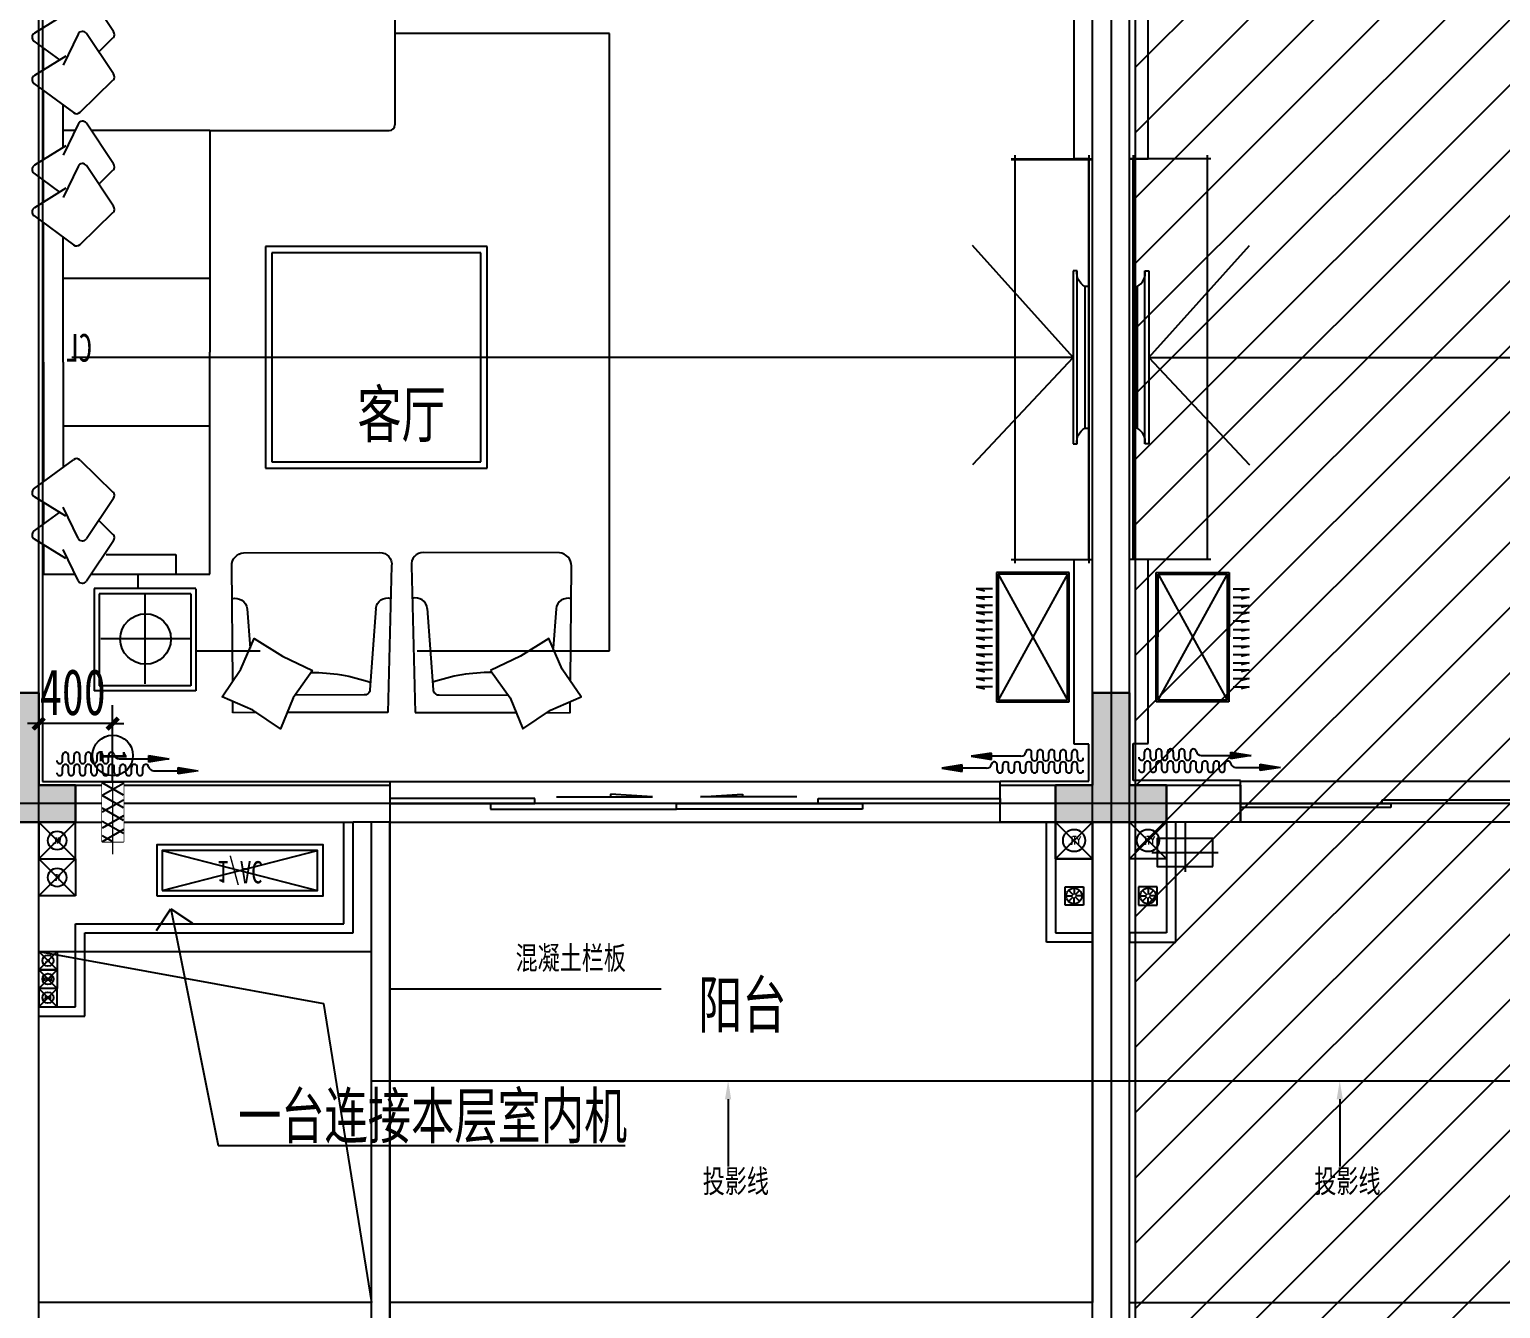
# Model space of a CAD drawing. Extents: x -255202 to 66368, y -6372500 to 603.
# Drawn here: x 28907 to 36863, y -3235686 to -3228764 of the extents above; entities that cross this region are included whole.
import ezdxf
from ezdxf.enums import TextEntityAlignment as Align

# ---------------------------------------------------------------- set-up
doc = ezdxf.new("R2010")
doc.units = 0
doc.header["$LTSCALE"] = 10
doc.header["$MEASUREMENT"] = 0
doc.layers.add('A-门', color=251, linetype='Continuous')
doc.layers.add('L-立面填充1', color=253, linetype='Continuous')
doc.styles.add('L~1D$0$_TCH_DIM', font='SIMPLEX', dxfattribs={"bigfont": 'GBCBIG'})
doc.styles.add('L~1D$0$黑体', font='simhei.ttf')
doc.styles.add('L~1Z$0$_TCH_DIM', font='SIMPLEX', dxfattribs={"bigfont": 'GBCBIG'})
doc.styles.add('L~1Z$0$样式222', font='', dxfattribs={"width": 0.7})
doc.styles.add('L~1Z$0$黑体', font='simhei.ttf')
doc.styles.add('宋体', font='', dxfattribs={"width": 0.8})
doc.styles.add('样式222', font='', dxfattribs={"width": 0.7})
doc.styles.add('细黑体', font='', dxfattribs={"width": 0.7})
doc.styles.get('L~1Z$0$样式222').set_extended_font_data('STXihei')
doc.styles.get('宋体').set_extended_font_data('STXihei')
doc.styles.get('样式222').set_extended_font_data('STXihei')
doc.styles.get('细黑体').set_extended_font_data('STXihei')

# ---------------------------------------------------------------- blocks, each defined once
blk = doc.blocks.new('*U622')
at = {"color": 48}
blk.add_lwpolyline([(22.3, -11.7), (22.3, 68.3), (242.3, 68.3), (242.3, -11.7)], close=True, dxfattribs=at)
blk.add_wipeout([(22.3, -11.7), (22.3, 68.3), (242.3, 68.3), (242.3, -11.7)])
at = {"color": 48, "const_width": 5}
blk.add_lwpolyline([(-4.9, 28.8), (289.2, 28.8)], dxfattribs=at)
blk = doc.blocks.new('ty')
at = {"layer": 'A-门'}
for points in [[(42779.7, -9593.9), (42979.7, -9593.9), (42979.7, -9793.9), (42379.7, -9793.9), (42379.7, -9593.9), (42579.7, -9593.9), (42579.7, -9093.9), (42779.7, -9093.9)], [(48679.7, -9593.9), (48879.7, -9593.9), (48879.7, -9793.9), (48279.7, -9793.9), (48279.7, -9593.9), (48479.7, -9593.9), (48479.7, -9093.9), (48679.7, -9093.9)], [(48679.7, -9593.9), (48879.7, -9593.9), (48879.7, -9793.9), (48279.7, -9793.9), (48279.7, -9593.9), (48479.7, -9593.9), (48479.7, -9093.9), (48679.7, -9093.9)]]:
    blk.add_hatch(color=8, dxfattribs=at).paths.add_polyline_path(points)
at = {"layer": 'A-门', "color": 8}
for p, q in [((48579.7, 4262.6), (48579.7, -13753.8)), ((42779.7, -9693.9), (42779.7, -1693.9)), ((48479.7, -9693.9), (48479.7, -1693.9)), ((48679.7, -9693.9), (48679.7, -1693.9)), ((42779.7, -9593.9), (42779.7, -1793.9)), ((42799.7, -1813.9), (42799.7, -9573.9)), ((48479.7, -9593.9), (48479.7, -1793.9)), ((48679.7, -9593.9), (48679.7, -1793.9)), ((43184.5, -5516.3), (43037.8, -5297.1)), ((44706.1, -5302), (44706.1, -6022)), ((48379.7, -6205.4), (48379.7, -5303.9)), ((48779.7, -6205.4), (48779.7, -5303.9)), ((42926.6, -5419.8), (42756.6, -5524.8)), ((42754, -5568.1), (42892.4, -5670.1)), ((42992.6, -5530.6), (42911.9, -5698.7)), ((43184.5, -5745.5), (43037.8, -5526.3)), ((43104.5, -5626), (43181.6, -5551)), ((45867, -5526.6), (44706.1, -5526.6)), ((45867, -8867.8), (45867, -5526.6)), ((42926.6, -5649), (42756.6, -5754)), ((42806, -5723.4), (42806, -5606.4)), ((42806, -5723.4), (42806, -5609.3)), ((42754, -5797.2), (42968.4, -5955.3)), ((43003.3, -5953.5), (43181.6, -5780.2)), ((42806, -6209.8), (42806, -5835.6)), ((42911.9, -6144.4), (42911.9, -5913.6)), ((42992.6, -6016.9), (42911.9, -6185.1)), ((43184.5, -6231.8), (43037.8, -6012.6)), ((42975.8, -6052), (42911.9, -6052)), ((43706, -6052), (43064.1, -6052)), ((43706, -6052), (43706, -6052)), ((43706, -6052), (43706, -7252)), ((43706, -6052), (44676.1, -6052)), ((42926.6, -6135.3), (42756.6, -6240.3)), ((48039.7, -6205.4), (48479.7, -6205.4)), ((48059.7, -6185.4), (48059.7, -8393.9)), ((48459.7, -6205.4), (48379.7, -6205.4)), ((48459.7, -6185.4), (48459.7, -8393.9)), ((48459.7, -8373.9), (48459.7, -6205.4)), ((48459.7, -8373.9), (48459.7, -6205.4)), ((49119.7, -6205.4), (48679.7, -6205.4)), ((49119.7, -6205.4), (48679.7, -6205.4)), ((48679.7, -6205.4), (48679.7, -6205.4)), ((48679.7, -6205.4), (48779.7, -6205.4)), ((48699.7, -6185.4), (48699.7, -8373.9)), ((48699.7, -8373.9), (48699.7, -6205.4)), ((49099.7, -6185.4), (49099.7, -8373.9)), ((42754, -6283.6), (42892.4, -6385.6)), ((42992.6, -6246.1), (42911.9, -6414.2)), ((43184.5, -6461), (43037.8, -6241.8)), ((43104.5, -6341.5), (43181.6, -6266.5)), ((48039.7, -6209.5), (48479.7, -6209.5)), ((42926.6, -6364.5), (42756.6, -6469.5)), ((42806, -6438.9), (42806, -6324.8)), ((42754, -6512.7), (42968.4, -6670.8)), ((43003.3, -6669), (43181.6, -6495.7)), ((42806, -7304.9), (42806, -6551)), ((42911.9, -7304.9), (42911.9, -6629.1)), ((45206, -6679.7), (44006, -6679.7)), ((44006, -6679.7), (44006, -7879.7)), ((45206, -7879.7), (45206, -6679.7)), ((48375.2, -7279.7), (47830.1, -6673.7)), ((48784.1, -7279.7), (49329.2, -6673.7)), ((45171.7, -6713.9), (44040.3, -6713.9)), ((44040.3, -6713.9), (44040.3, -7845.4)), ((45171.7, -7845.4), (45171.7, -6713.9)), ((48375.2, -6811.3), (48375.2, -7748)), ((48396.3, -6811.3), (48375.2, -6811.3)), ((48396.3, -7748), (48396.3, -6811.3)), ((48459.7, -6772), (48459.7, -8212)), ((48459.7, -6776.1), (48459.7, -8216.1)), ((48699.7, -6772), (48699.7, -8212)), ((48699.7, -6772), (48699.7, -8212)), ((48763, -6811.3), (48784.1, -6811.3)), ((48763, -7748), (48763, -6811.3)), ((48784.1, -6811.3), (48784.1, -7748)), ((43706, -6852), (42911.9, -6852)), ((48438.5, -6895.8), (48438.5, -7663.5)), ((48459.7, -6895.8), (48438.5, -6895.8)), ((48459.7, -7663.5), (48459.7, -6895.8)), ((48699.7, -6895.8), (48720.8, -6895.8)), ((48699.7, -7663.5), (48699.7, -6895.8)), ((48720.8, -6895.8), (48720.8, -7663.5)), ((42806, -7304.9), (42806, -7952.9)), ((42911.9, -7304.9), (42911.9, -7874.9)), ((48376, -7279.7), (42958.8, -7279.7)), ((43706, -8452), (43706, -7252)), ((48375.2, -7279.7), (47165.4, -7279.7)), ((48375.2, -7279.7), (47830.1, -7861.6)), ((48783.4, -7279.7), (54500.5, -7279.7)), ((48784.1, -7279.7), (49993.9, -7279.7)), ((48784.1, -7279.7), (49329.2, -7861.6)), ((43706, -7652), (42911.9, -7652)), ((48438.5, -7663.5), (48459.7, -7663.5)), ((48720.8, -7663.5), (48699.7, -7663.5)), ((48375.2, -7748), (48396.3, -7748)), ((48784.1, -7748), (48763, -7748)), ((42754, -7991.2), (42968.4, -7833.2)), ((43003.3, -7835), (43181.6, -8008.3)), ((44040.3, -7845.4), (45171.7, -7845.4)), ((44006, -7879.7), (45206, -7879.7)), ((42926.6, -8139.5), (42756.6, -8034.5)), ((42806, -8065), (42806, -8179.2)), ((42992.6, -8257.9), (42911.9, -8089.8)), ((43184.5, -8043), (43037.8, -8262.2)), ((42754, -8220.4), (42892.4, -8118.4)), ((43104.5, -8162.5), (43181.6, -8237.5)), ((42926.6, -8368.7), (42756.6, -8263.7)), ((43184.5, -8272.2), (43037.8, -8491.3)), ((42806, -8294.2), (42806, -8452)), ((42992.6, -8487.1), (42911.9, -8318.9)), ((43145, -8346.1), (43520.7, -8346.1)), ((43520.7, -8346.1), (43520.7, -8452)), ((43887.8, -8336.5), (44624.2, -8335.3)), ((45596.6, -8336.5), (44860.2, -8335.3)), ((43829, -9031.2), (43823.6, -8408.3)), ((44688.7, -8408.4), (44668.7, -9201.3)), ((44795.8, -8408.4), (44815.7, -9201.3)), ((45655.5, -9031.2), (45660.8, -8408.3)), ((48039.7, -8373.9), (48479.7, -8373.9)), ((48379.7, -9373), (48379.7, -8373.9)), ((48379.7, -8373.9), (48459.7, -8373.9)), ((49119.7, -8373.9), (48679.7, -8373.9)), ((48779.7, -8373.9), (48699.7, -8373.9)), ((48779.7, -9368.9), (48779.7, -8373.9)), ((42806, -8452), (42975.8, -8452)), ((43061.6, -8452), (43706, -8452)), ((43316, -8452), (43316, -8530.3)), ((47959.7, -8444.2, -6.9), (47960.2, -9144.2, -6.9)), ((48353.1, -8444.2, -6.9), (47959.7, -8444.2, -6.9)), ((47969, -8453.4, -6.9), (47969.5, -9134.9, -6.9)), ((48343.9, -8453.4, -6.9), (47969, -8453.4, -6.9)), ((47969, -8453.4, -6.9), (48344.4, -9134.9, -6.9)), ((48343.9, -8453.4, -6.9), (47969.5, -9134.9, -6.9)), ((48344.4, -9134.9, -6.9), (48343.9, -8453.4, -6.9)), ((48353.6, -9144.2, -6.9), (48353.1, -8444.2, -6.9)), ((48823.8, -9144.2, -6.9), (48824.3, -8444.2, -6.9)), ((48824.3, -8444.2, -6.9), (49217.7, -8444.2, -6.9)), ((48833.1, -9134.9, -6.9), (48833.6, -8453.4, -6.9)), ((49208.4, -8453.4, -6.9), (48833.1, -9134.9, -6.9)), ((48833.6, -8453.4, -6.9), (49208.4, -8453.4, -6.9)), ((48833.6, -8453.4, -6.9), (49208, -9134.9, -6.9)), ((49208.4, -8453.4, -6.9), (49208, -9134.9, -6.9)), ((49217.7, -8444.2, -6.9), (49217.2, -9144.2, -6.9)), ((43630.2, -8530.3), (43079.7, -8530.3)), ((43079.7, -8530.3), (43079.7, -9083.7)), ((43602.7, -8559.2), (43107.2, -8559.2)), ((43107.2, -8559.2), (43107.2, -9056.1)), ((43354.9, -9045.9), (43354.9, -8561.1)), ((43602.7, -8559.2), (43602.7, -9056.1)), ((43630.2, -8531.7), (43630.2, -9083.7)), ((47937.8, -8531.3, -6.9), (47850.5, -8531.3, -6.9)), ((47850.5, -8531.3, -6.9), (47895.1, -8542.1, -6.9)), ((47937.8, -8576.7, -6.9), (47850.5, -8576.7, -6.9)), ((47850.5, -8576.7, -6.9), (47895.1, -8587.5, -6.9)), ((49239.6, -8531.3, -6.9), (49326.9, -8531.3, -6.9)), ((49239.6, -8576.7, -6.9), (49326.9, -8576.7, -6.9)), ((49326.9, -8531.3, -6.9), (49282.4, -8542.1, -6.9)), ((49326.9, -8576.7, -6.9), (49282.4, -8587.5, -6.9)), ((43906.8, -8639.4), (43922.7, -8852.7)), ((44602.9, -8637.9), (44571.4, -9078.5)), ((44881.6, -8637.9), (44913, -9078.5)), ((45577.7, -8639.4), (45561.7, -8852.7)), ((47937.8, -8622.1, -6.9), (47850.5, -8622.1, -6.9)), ((47850.5, -8622.1, -6.9), (47895.1, -8632.8, -6.9)), ((47937.8, -8660.5, -6.9), (47850.5, -8660.5, -6.9)), ((47850.5, -8660.5, -6.9), (47895.1, -8671.2, -6.9)), ((49239.6, -8622.1, -6.9), (49326.9, -8622.1, -6.9)), ((49239.6, -8660.5, -6.9), (49326.9, -8660.5, -6.9)), ((49326.9, -8622.1, -6.9), (49282.4, -8632.8, -6.9)), ((49326.9, -8660.5, -6.9), (49282.4, -8671.2, -6.9)), ((47937.8, -8705.8, -6.9), (47850.5, -8705.8, -6.9)), ((47850.5, -8705.8, -6.9), (47895.1, -8716.6, -6.9)), ((47937.8, -8751.2, -6.9), (47850.5, -8751.2, -6.9)), ((47850.5, -8751.2, -6.9), (47895.1, -8762, -6.9)), ((49239.6, -8705.8, -6.9), (49326.9, -8705.8, -6.9)), ((49239.6, -8751.2, -6.9), (49326.9, -8751.2, -6.9)), ((49326.9, -8705.8, -6.9), (49282.4, -8716.6, -6.9)), ((49326.9, -8751.2, -6.9), (49282.4, -8762, -6.9)), ((43600.2, -8803.4), (43115.4, -8803.4)), ((47937.8, -8796.6, -6.9), (47850.5, -8796.6, -6.9)), ((47850.5, -8796.6, -6.9), (47895.1, -8807.4, -6.9)), ((49239.6, -8796.6, -6.9), (49326.9, -8796.6, -6.9)), ((49326.9, -8796.6, -6.9), (49282.4, -8807.4, -6.9)), ((43630.2, -8867.8), (43977.6, -8867.8)), ((44827.1, -8867.8), (45867, -8867.8)), ((47937.8, -8842, -6.9), (47850.5, -8842, -6.9)), ((47850.5, -8842, -6.9), (47895.1, -8852.8, -6.9)), ((47937.8, -8887.4, -6.9), (47850.5, -8887.4, -6.9)), ((47850.5, -8887.4, -6.9), (47895.1, -8898.2, -6.9)), ((49239.6, -8842, -6.9), (49326.9, -8842, -6.9)), ((49239.6, -8887.4, -6.9), (49326.9, -8887.4, -6.9)), ((49326.9, -8842, -6.9), (49282.4, -8852.8, -6.9)), ((49326.9, -8887.4, -6.9), (49282.4, -8898.2, -6.9)), ((47937.8, -8932.8, -6.9), (47850.5, -8932.8, -6.9)), ((47850.5, -8932.8, -6.9), (47895.1, -8943.6, -6.9)), ((47937.8, -8971.1, -6.9), (47850.5, -8971.1, -6.9)), ((47850.5, -8971.1, -6.9), (47895.1, -8981.8, -6.9)), ((49239.6, -8932.8, -6.9), (49326.9, -8932.8, -6.9)), ((49239.6, -8971.1, -6.9), (49326.9, -8971.1, -6.9)), ((49326.9, -8932.8, -6.9), (49282.4, -8943.6, -6.9)), ((49326.9, -8971.1, -6.9), (49282.4, -8981.8, -6.9)), ((43602.7, -9056.1), (43107.2, -9056.1)), ((47937.8, -9016.4, -6.9), (47850.5, -9016.4, -6.9)), ((47850.5, -9016.4, -6.9), (47895.1, -9027.2, -6.9)), ((47937.8, -9061.8, -6.9), (47850.5, -9061.8, -6.9)), ((47850.5, -9061.8, -6.9), (47895.1, -9072.6, -6.9)), ((49239.6, -9016.4, -6.9), (49326.9, -9016.4, -6.9)), ((49239.6, -9061.8, -6.9), (49326.9, -9061.8, -6.9)), ((49326.9, -9016.4, -6.9), (49282.4, -9027.2, -6.9)), ((49326.9, -9061.8, -6.9), (49282.4, -9072.6, -6.9)), ((42779.7, -9093.9), (42579.7, -9093.9)), ((42579.7, -9093.9), (42779.7, -9093.9)), ((42779.7, -9593.9), (42779.7, -9093.9)), ((42779.7, -9093.9), (42779.7, -9593.9)), ((43630.2, -9083.7), (43079.7, -9083.7)), ((43830.4, -9202.2), (43829.9, -9141.4)), ((44539.2, -9106.1), (44166.5, -9106.6)), ((44945.2, -9106.1), (45317.9, -9106.6)), ((45654, -9202.2), (45654.5, -9141.4)), ((47960.2, -9144.2, -6.9), (48353.6, -9144.2, -6.9)), ((47969.5, -9134.9, -6.9), (48344.4, -9134.9, -6.9)), ((48679.7, -9093.9), (48479.7, -9093.9)), ((48479.7, -9093.9), (48479.7, -9593.9)), ((48479.7, -9593.9), (48479.7, -9093.9)), ((48479.7, -9093.9), (48679.7, -9093.9)), ((48679.7, -9093.9), (48479.7, -9093.9)), ((48479.7, -9093.9), (48479.7, -9593.9)), ((48479.7, -9593.9), (48479.7, -9093.9)), ((48479.7, -9093.9), (48679.7, -9093.9)), ((48679.7, -9593.9), (48679.7, -9093.9)), ((48679.7, -9093.9), (48679.7, -9593.9)), ((48679.7, -9593.9), (48679.7, -9093.9)), ((48679.7, -9093.9), (48679.7, -9593.9)), ((49217.2, -9144.2, -6.9), (48823.8, -9144.2, -6.9)), ((49208, -9134.9, -6.9), (48833.1, -9134.9, -6.9)), ((42779.7, -9593.9), (42779.7, -9161.2)), ((43179.6, -9593.9), (43179.6, -9161.2)), ((43957.9, -9202.1), (43830.4, -9202.2)), ((44668.7, -9201.3), (44122.8, -9201.9)), ((44668.7, -9201.3), (44668.7, -9201.3)), ((44815.7, -9201.3), (44815.7, -9201.3)), ((44815.7, -9201.3), (45361.7, -9201.9)), ((45526.5, -9202.1), (45654, -9202.2)), ((42779.7, -9261.2), (42719.7, -9261.2)), ((43179.6, -9261.2), (42779.7, -9261.2)), ((43179.6, -9261.2), (43239.6, -9261.2)), ((48459.7, -9373), (48379.7, -9373)), ((48459.7, -9573), (48459.7, -9373)), ((48699.7, -9368.9), (48699.7, -9368.9)), ((48699.7, -9368.9), (48779.7, -9368.9)), ((48699.7, -9568.9), (48699.7, -9368.9)), ((42909, -9461.5), (42909, -9432)), ((42940.1, -9461.5), (42940.1, -9432)), ((42971.1, -9461.5), (42971.1, -9432)), ((43002.2, -9461.5), (43002.2, -9432)), ((43033.2, -9461.5), (43033.2, -9432)), ((43064.3, -9461.5), (43064.3, -9432)), ((43095.3, -9461.5), (43095.3, -9432)), ((43126.4, -9461.5), (43126.4, -9432)), ((43157.4, -9461.5), (43157.4, -9432)), ((43214.9, -9451.9), (43484.7, -9451.9)), ((43375.1, -9434.4), (43484.7, -9451.9)), ((43375.1, -9469.3), (43375.1, -9434.4)), ((43484.7, -9451.9), (43375.1, -9469.3)), ((43377.1, -9436.8), (43472, -9451.9)), ((43377.1, -9467), (43377.1, -9436.8)), ((43472, -9451.9), (43377.1, -9467)), ((43379.1, -9439.1), (43459.3, -9451.9)), ((43379.1, -9464.6), (43379.1, -9439.1)), ((43459.3, -9451.9), (43379.1, -9464.6)), ((43381.1, -9441.5), (43446.5, -9451.9)), ((43381.1, -9462.3), (43381.1, -9441.5)), ((43446.5, -9451.9), (43381.1, -9462.3)), ((43383.1, -9443.8), (43433.8, -9451.9)), ((43383.1, -9459.9), (43383.1, -9443.8)), ((43433.8, -9451.9), (43383.1, -9459.9)), ((43385.1, -9446.2), (43421.1, -9451.9)), ((43385.1, -9457.6), (43385.1, -9446.2)), ((43421.1, -9451.9), (43385.1, -9457.6)), ((43387.1, -9448.5), (43408.3, -9451.9)), ((43387.1, -9455.3), (43387.1, -9448.5)), ((43408.3, -9451.9), (43387.1, -9455.3)), ((43389.1, -9450.9), (43395.6, -9451.9)), ((43389.1, -9452.9), (43389.1, -9450.9)), ((43395.6, -9451.9), (43389.1, -9452.9)), ((47932.1, -9420.4), (47822.5, -9437.8)), ((48092.3, -9437.8), (47822.5, -9437.8)), ((47822.5, -9437.8), (47932.1, -9455.2)), ((47930.1, -9422.7), (47835.2, -9437.8)), ((47835.2, -9437.8), (47930.1, -9452.9)), ((47928.1, -9425), (47848, -9437.8)), ((47848, -9437.8), (47928.1, -9450.5)), ((47926.1, -9427.4), (47860.7, -9437.8)), ((47860.7, -9437.8), (47926.1, -9448.2)), ((47924.1, -9429.7), (47873.4, -9437.8)), ((47873.4, -9437.8), (47924.1, -9445.8)), ((47922.1, -9432.1), (47886.2, -9437.8)), ((47886.2, -9437.8), (47922.1, -9443.5)), ((47920.1, -9434.4), (47898.9, -9437.8)), ((47898.9, -9437.8), (47920.1, -9441.2)), ((47918.1, -9436.8), (47911.7, -9437.8)), ((47911.7, -9437.8), (47918.1, -9438.8)), ((47918.1, -9438.8), (47918.1, -9436.8)), ((47920.1, -9441.2), (47920.1, -9434.4)), ((47922.1, -9443.5), (47922.1, -9432.1)), ((47924.1, -9445.8), (47924.1, -9429.7)), ((47926.1, -9448.2), (47926.1, -9427.4)), ((47928.1, -9450.5), (47928.1, -9425)), ((47930.1, -9452.9), (47930.1, -9422.7)), ((47932.1, -9455.2), (47932.1, -9420.4)), ((48149.8, -9447.4), (48149.8, -9417.9)), ((48180.9, -9447.4), (48180.9, -9417.9)), ((48211.9, -9447.4), (48211.9, -9417.9)), ((48242.9, -9447.4), (48242.9, -9417.9)), ((48274, -9447.4), (48274, -9417.9)), ((48305, -9447.4), (48305, -9417.9)), ((48336.1, -9447.4), (48336.1, -9417.9)), ((48367.1, -9447.4), (48367.1, -9417.9)), ((48398.2, -9447.4), (48398.2, -9417.9)), ((48761.1, -9443.3), (48761.1, -9413.8)), ((48792.2, -9443.3), (48792.2, -9413.8)), ((48823.2, -9443.3), (48823.2, -9413.8)), ((48854.3, -9443.3), (48854.3, -9413.8)), ((48885.3, -9443.3), (48885.3, -9413.8)), ((48916.4, -9443.3), (48916.4, -9413.8)), ((48947.4, -9443.3), (48947.4, -9413.8)), ((48978.5, -9443.3), (48978.5, -9413.8)), ((49009.5, -9443.3), (49009.5, -9413.8)), ((49067, -9433.7), (49336.8, -9433.7)), ((49227.2, -9416.2), (49336.8, -9433.7)), ((49227.2, -9451.1), (49227.2, -9416.2)), ((49336.8, -9433.7), (49227.2, -9451.1)), ((49229.2, -9418.6), (49324.1, -9433.7)), ((49229.2, -9448.8), (49229.2, -9418.6)), ((49324.1, -9433.7), (49229.2, -9448.8)), ((49231.2, -9420.9), (49311.3, -9433.7)), ((49231.2, -9446.4), (49231.2, -9420.9)), ((49311.3, -9433.7), (49231.2, -9446.4)), ((49233.2, -9423.3), (49298.6, -9433.7)), ((49233.2, -9444.1), (49233.2, -9423.3)), ((49298.6, -9433.7), (49233.2, -9444.1)), ((49235.2, -9425.6), (49285.9, -9433.7)), ((49235.2, -9441.7), (49235.2, -9425.6)), ((49285.9, -9433.7), (49235.2, -9441.7)), ((49237.2, -9428), (49273.1, -9433.7)), ((49237.2, -9439.4), (49237.2, -9428)), ((49273.1, -9433.7), (49237.2, -9439.4)), ((49239.2, -9430.3), (49260.4, -9433.7)), ((49239.2, -9437), (49239.2, -9430.3)), ((49260.4, -9433.7), (49239.2, -9437)), ((49241.2, -9432.6), (49247.7, -9433.7)), ((49241.2, -9434.7), (49241.2, -9432.6)), ((49247.7, -9433.7), (49241.2, -9434.7)), ((42909, -9527), (42909, -9497.5)), ((42940.1, -9527), (42940.1, -9497.5)), ((42971.1, -9527), (42971.1, -9497.5)), ((43002.2, -9527), (43002.2, -9497.5)), ((43033.2, -9527), (43033.2, -9497.5)), ((43064.3, -9527), (43064.3, -9497.5)), ((43095.3, -9527), (43095.3, -9497.5)), ((43126.4, -9527), (43126.4, -9497.5)), ((43157.4, -9527), (43157.4, -9497.5)), ((43188.5, -9527), (43188.5, -9497.5)), ((43219.5, -9527), (43219.5, -9497.5)), ((43250.6, -9527), (43250.6, -9497.5)), ((43281.6, -9527), (43281.6, -9497.5)), ((43312.7, -9527), (43312.7, -9497.5)), ((43343.7, -9527), (43343.7, -9497.5)), ((43401, -9516.4), (43549.8, -9516.4)), ((43533.4, -9498.9), (43643, -9516.4)), ((43533.4, -9533.8), (43533.4, -9498.9)), ((43643, -9516.4), (43533.4, -9533.8)), ((43535.4, -9501.3), (43630.3, -9516.4)), ((43535.4, -9531.4), (43535.4, -9501.3)), ((43630.3, -9516.4), (43535.4, -9531.4)), ((43537.4, -9503.6), (43617.6, -9516.4)), ((43537.4, -9529.1), (43537.4, -9503.6)), ((43617.6, -9516.4), (43537.4, -9529.1)), ((43539.4, -9505.9), (43604.8, -9516.4)), ((43539.4, -9526.8), (43539.4, -9505.9)), ((43604.8, -9516.4), (43539.4, -9526.8)), ((43541.4, -9508.3), (43592.1, -9516.4)), ((43541.4, -9524.4), (43541.4, -9508.3)), ((43592.1, -9516.4), (43541.4, -9524.4)), ((43543.4, -9510.6), (43579.4, -9516.4)), ((43543.4, -9522.1), (43543.4, -9510.6)), ((43579.4, -9516.4), (43543.4, -9522.1)), ((43545.4, -9513), (43566.6, -9516.4)), ((43545.4, -9519.7), (43545.4, -9513)), ((43566.6, -9516.4), (43545.4, -9519.7)), ((43547.4, -9515.3), (43553.9, -9516.4)), ((43547.4, -9517.4), (43547.4, -9515.3)), ((43553.9, -9516.4), (43547.4, -9517.4)), ((47773.8, -9484.8), (47664.2, -9502.3)), ((47664.2, -9502.3), (47773.8, -9519.7)), ((47771.8, -9487.2), (47676.9, -9502.3)), ((47676.9, -9502.3), (47771.8, -9517.3)), ((47769.8, -9489.5), (47689.7, -9502.3)), ((47689.7, -9502.3), (47769.8, -9515)), ((47767.8, -9491.9), (47702.4, -9502.3)), ((47702.4, -9502.3), (47767.8, -9512.7)), ((47765.8, -9494.2), (47715.1, -9502.3)), ((47715.1, -9502.3), (47765.8, -9510.3)), ((47763.8, -9496.5), (47727.9, -9502.3)), ((47727.9, -9502.3), (47763.8, -9508)), ((47761.8, -9498.9), (47740.6, -9502.3)), ((47740.6, -9502.3), (47761.8, -9505.6)), ((47759.8, -9501.2), (47753.4, -9502.3)), ((47753.4, -9502.3), (47759.8, -9503.3)), ((47906.2, -9502.3), (47757.4, -9502.3)), ((47759.8, -9503.3), (47759.8, -9501.2)), ((47761.8, -9505.6), (47761.8, -9498.9)), ((47763.8, -9508), (47763.8, -9496.5)), ((47765.8, -9510.3), (47765.8, -9494.2)), ((47767.8, -9512.7), (47767.8, -9491.9)), ((47769.8, -9515), (47769.8, -9489.5)), ((47771.8, -9517.3), (47771.8, -9487.2)), ((47773.8, -9519.7), (47773.8, -9484.8)), ((47963.5, -9512.9), (47963.5, -9483.4)), ((47994.6, -9512.9), (47994.6, -9483.4)), ((48025.6, -9512.9), (48025.6, -9483.4)), ((48056.7, -9512.9), (48056.7, -9483.4)), ((48087.7, -9512.9), (48087.7, -9483.4)), ((48118.8, -9512.9), (48118.8, -9483.4)), ((48149.8, -9512.9), (48149.8, -9483.4)), ((48180.9, -9512.9), (48180.9, -9483.4)), ((48211.9, -9512.9), (48211.9, -9483.4)), ((48242.9, -9512.9), (48242.9, -9483.4)), ((48274, -9512.9), (48274, -9483.4)), ((48305, -9512.9), (48305, -9483.4)), ((48336.1, -9512.9), (48336.1, -9483.4)), ((48367.1, -9512.9), (48367.1, -9483.4)), ((48398.2, -9512.9), (48398.2, -9483.4)), ((48761.1, -9508.8), (48761.1, -9479.3)), ((48792.2, -9508.8), (48792.2, -9479.3)), ((48823.2, -9508.8), (48823.2, -9479.3)), ((48854.3, -9508.8), (48854.3, -9479.3)), ((48885.3, -9508.8), (48885.3, -9479.3)), ((48916.4, -9508.8), (48916.4, -9479.3)), ((48947.4, -9508.8), (48947.4, -9479.3)), ((48978.5, -9508.8), (48978.5, -9479.3)), ((49009.5, -9508.8), (49009.5, -9479.3)), ((49040.6, -9508.8), (49040.6, -9479.3)), ((49071.6, -9508.8), (49071.6, -9479.3)), ((49102.7, -9508.8), (49102.7, -9479.3)), ((49133.7, -9508.8), (49133.7, -9479.3)), ((49164.8, -9508.8), (49164.8, -9479.3)), ((49195.8, -9508.8), (49195.8, -9479.3)), ((49253.1, -9498.1), (49401.9, -9498.1)), ((49385.5, -9480.7), (49495.1, -9498.1)), ((49385.5, -9515.6), (49385.5, -9480.7)), ((49495.1, -9498.1), (49385.5, -9515.6)), ((49387.5, -9483.1), (49482.4, -9498.1)), ((49387.5, -9513.2), (49387.5, -9483.1)), ((49482.4, -9498.1), (49387.5, -9513.2)), ((49389.5, -9485.4), (49469.6, -9498.1)), ((49389.5, -9510.9), (49389.5, -9485.4)), ((49469.6, -9498.1), (49389.5, -9510.9)), ((49391.5, -9487.7), (49456.9, -9498.1)), ((49391.5, -9508.5), (49391.5, -9487.7)), ((49456.9, -9498.1), (49391.5, -9508.5)), ((49393.5, -9490.1), (49444.2, -9498.1)), ((49393.5, -9506.2), (49393.5, -9490.1)), ((49444.2, -9498.1), (49393.5, -9506.2)), ((49395.5, -9492.4), (49431.4, -9498.1)), ((49395.5, -9503.9), (49395.5, -9492.4)), ((49431.4, -9498.1), (49395.5, -9503.9)), ((49397.5, -9494.8), (49418.7, -9498.1)), ((49397.5, -9501.5), (49397.5, -9494.8)), ((49418.7, -9498.1), (49397.5, -9501.5)), ((49399.5, -9497.1), (49406, -9498.1)), ((49399.5, -9499.2), (49399.5, -9497.1)), ((49406, -9498.1), (49399.5, -9499.2)), ((42979.7, -9593.9), (42779.7, -9593.9)), ((42779.7, -9593.9), (42979.7, -9593.9)), ((42779.7, -9593.9), (44379.7, -9593.9)), ((42799.7, -9573.9), (44679.7, -9573.9)), ((42979.7, -9793.9), (42979.7, -9593.9)), ((42979.7, -9593.9), (42979.7, -9793.9)), ((44379.7, -9593.9), (44679.7, -9593.9)), ((44479.7, -9573.9), (47979.7, -9573.9)), ((44679.7, -9573.9), (44679.7, -9793.9)), ((44679.7, -9593.9), (44679.7, -9793.9)), ((47979.7, -9793.9), (47979.7, -9573)), ((47979.7, -9573), (48459.7, -9573)), ((47979.7, -9793.9), (47979.7, -9593.9)), ((47979.7, -9593.9), (48479.7, -9593.9)), ((48479.7, -9593.9), (48279.7, -9593.9)), ((48279.7, -9593.9), (48279.7, -9793.9)), ((48279.7, -9793.9), (48279.7, -9593.9)), ((48279.7, -9593.9), (48479.7, -9593.9)), ((48479.7, -9593.9), (48279.7, -9593.9)), ((48279.7, -9593.9), (48279.7, -9793.9)), ((48279.7, -9793.9), (48279.7, -9593.9)), ((48279.7, -9593.9), (48479.7, -9593.9)), ((48459.7, -9573), (48459.7, -9573)), ((48459.7, -9573), (48459.7, -9573)), ((48879.7, -9593.9), (48679.7, -9593.9)), ((48679.7, -9593.9), (48879.7, -9593.9)), ((48879.7, -9593.9), (48679.7, -9593.9)), ((48679.7, -9593.9), (48879.7, -9593.9)), ((48679.7, -9593.9), (49279.7, -9593.9)), ((49279.7, -9568.9), (48699.7, -9568.9)), ((48879.7, -9793.9), (48879.7, -9593.9)), ((48879.7, -9593.9), (48879.7, -9793.9)), ((48879.7, -9793.9), (48879.7, -9593.9)), ((48879.7, -9593.9), (48879.7, -9793.9)), ((49279.7, -9793.9), (49279.7, -9568.9)), ((53879.7, -9573.9), (49279.7, -9573.9)), ((49279.7, -9593.9), (49279.7, -9793.9)), ((59161.7, -9693.9), (25966, -9693.9)), ((42779.7, -12793.9), (42779.7, -9693.9)), ((48479.7, -12793.9), (48479.7, -9693.9)), ((48679.7, -12793.9), (48679.7, -9693.9)), ((49279.7, -9714.8), (49279.7, -9693.9)), ((49279.7, -9693.9), (50092.3, -9693.9)), ((50046.3, -9693.9), (50046.3, -9673.1)), ((50046.3, -9673.1), (50813, -9673.1)), ((50813, -9693.9), (50046.3, -9693.9)), ((50092.3, -9693.9), (50092.3, -9714.8)), ((50092.3, -9714.8), (49279.7, -9714.8)), ((42379.7, -9793.9), (42829.7, -9793.9)), ((42979.7, -9793.9), (42379.7, -9793.9)), ((42779.7, -9793.9), (44479.7, -9793.9)), ((42779.7, -12793.9), (42779.7, -9793.9)), ((42979.7, -9993.9), (42779.7, -9793.9)), ((42779.7, -9993.9), (42979.7, -9793.9)), ((42829.7, -9793.9), (42979.7, -9793.9)), ((44429.7, -10343.9), (44429.7, -9793.9)), ((44679.7, -9793.9), (44479.7, -9793.9)), ((44479.7, -9793.9), (44479.7, -9793.9)), ((44479.7, -10393.9), (44479.7, -9793.9)), ((44579.7, -12693.9), (44579.7, -9793.9)), ((44679.7, -9793.9), (44679.7, -12493.9)), ((44679.7, -12393.9), (44679.7, -9793.9)), ((44679.7, -9793.9), (48479.7, -9793.9)), ((44679.7, -9793.9), (44679.7, -9793.9)), ((44679.7, -10493.9), (44679.7, -9793.9)), ((44679.7, -9793.9), (47979.7, -9793.9)), ((44679.7, -12593.9), (44679.7, -9793.9)), ((44679.7, -12493.9), (44679.7, -9793.9)), ((44679.7, -12693.9), (44679.7, -9793.9)), ((48479.7, -9793.9), (47979.7, -9793.9)), ((48229.7, -10443.9), (48229.7, -9793.9)), ((48229.7, -9793.9), (48279.7, -9793.9)), ((48279.7, -9793.9), (48729.7, -9793.9)), ((48879.7, -9793.9), (48279.7, -9793.9)), ((48279.7, -9793.9), (48729.7, -9793.9)), ((48879.7, -9793.9), (48279.7, -9793.9)), ((48279.7, -9993.9), (48279.7, -9793.9)), ((48279.7, -9793.9), (48479.7, -9793.9)), ((48479.7, -9793.9), (48279.7, -9993.9)), ((48279.7, -9793.9), (48479.7, -9993.9)), ((48279.7, -9793.9), (48479.7, -9993.9)), ((48479.7, -9793.9), (48279.7, -9993.9)), ((48279.7, -9793.9), (48279.7, -10393.9)), ((48479.7, -9793.9), (48479.7, -9993.9)), ((48479.7, -9793.9), (48479.7, -12393.9)), ((48479.7, -12793.9), (48479.7, -9793.9)), ((48879.5, -9793.8), (48679.5, -9993.8)), ((48679.5, -9793.8), (48879.5, -9993.8)), ((49279.7, -9793.9), (48679.7, -9793.9)), ((48679.7, -12493.9), (48679.7, -9793.9)), ((48879.7, -9793.9), (48679.7, -9993.9)), ((48679.7, -9793.9), (48879.7, -9993.9)), ((48729.7, -9793.9), (48879.7, -9793.9)), ((48729.7, -9793.9), (48879.7, -9793.9)), ((48929.7, -9793.9), (48879.7, -9793.9)), ((48879.7, -9793.9), (48879.7, -10393.9)), ((49032.2, -9793.9), (48927.2, -9793.9)), ((48929.7, -10443.9), (48929.7, -9793.9)), ((48979.7, -9793.9), (48979.7, -10063.9)), ((53879.7, -9793.9), (49279.7, -9793.9)), ((42979.7, -9993.9), (42779.7, -10193.9)), ((42779.7, -9993.9), (42979.7, -10193.9)), ((43448.1, -9947.8), (44288.1, -10163.8)), ((43448.1, -10163.8), (44288.1, -9947.8)), ((48479.7, -9993.9), (48279.7, -9993.9)), ((48799.7, -9958.9), (49159.7, -9958.9)), ((48330.6, -10243.9), (48330.6, -10143.9)), ((48330.6, -10143.9), (48430.6, -10143.9)), ((48352.4, -10166.4), (48374.1, -10188.1)), ((48379.8, -10155.1), (48379.8, -10185.8)), ((48407.2, -10166.4), (48385.5, -10188.1)), ((48430.6, -10143.9), (48430.6, -10243.9)), ((48828.7, -10143.9), (48728.7, -10143.9)), ((48728.7, -10143.9), (48728.7, -10243.9)), ((48752.2, -10166.4), (48773.9, -10188.1)), ((48779.5, -10155.1), (48779.5, -10185.8)), ((48806.9, -10166.4), (48785.2, -10188.1)), ((48828.7, -10243.9), (48828.7, -10143.9)), ((43416.2, -10381.2), (43494.7, -10263.5)), ((43494.7, -10263.5), (43612.4, -10342)), ((43494.7, -10263.5), (43533.9, -10459.6)), ((48430.6, -10243.9), (48330.6, -10243.9)), ((48341.1, -10193.8), (48371.8, -10193.8)), ((48352.4, -10221.2), (48374.1, -10199.5)), ((48379.8, -10232.5), (48379.8, -10201.8)), ((48407.2, -10221.2), (48385.5, -10199.5)), ((48418.5, -10193.8), (48387.8, -10193.8)), ((48728.7, -10243.9), (48828.7, -10243.9)), ((48740.8, -10193.8), (48771.5, -10193.8)), ((48752.2, -10221.2), (48773.9, -10199.5)), ((48779.5, -10232.5), (48779.5, -10201.8)), ((48806.9, -10221.2), (48785.2, -10199.5)), ((48818.2, -10193.8), (48787.5, -10193.8)), ((42979.7, -10793.9), (42979.7, -10343.9)), ((42979.7, -10343.9), (44429.7, -10343.9)), ((43029.7, -10843.9), (43029.7, -10393.9)), ((43029.7, -10393.9), (44479.7, -10393.9)), ((48279.7, -10393.9), (48479.7, -10393.9)), ((48479.7, -10393.9), (48479.7, -10443.9)), ((48879.7, -10393.9), (48679.7, -10393.9)), ((48679.7, -10393.9), (48679.7, -10443.9)), ((42779.7, -10593.9), (42879.7, -10493.9)), ((42879.7, -10593.9), (42779.7, -10493.9)), ((42779.7, -10493.9), (44579.7, -10493.9)), ((42779.7, -10493.9), (44319.4, -10775.6)), ((43533.9, -10459.6), (43750.6, -11543.5)), ((48479.7, -10443.9), (48229.7, -10443.9)), ((48679.7, -10443.9), (48929.7, -10443.9)), ((42779.7, -10693.9), (42879.7, -10593.9)), ((42879.7, -10693.9), (42779.7, -10593.9)), ((42779.7, -10693.9), (42879.7, -10793.9)), ((42879.7, -10693.9), (42779.7, -10793.9)), ((44679.7, -10696.5), (45028.1, -10696.5)), ((44679.7, -10696.5), (44979.7, -10696.5)), ((45028.1, -10696.5), (46147.1, -10696.5)), ((42779.7, -10793.9), (42979.7, -10793.9)), ((44319.4, -10775.6), (44579.7, -12393.9)), ((42779.7, -10843.9), (43029.7, -10843.9)), ((44579.7, -11193.9), (55279.7, -11193.9)), ((46508.5, -11293.9), (46508.5, -11658.2)), ((49816.4, -11293.9), (49816.4, -11658.2)), ((43750.6, -11543.5), (45951.8, -11543.5)), ((44579.7, -12393.9), (42779.7, -12393.9)), ((48479.7, -12393.9), (44679.7, -12393.9)), ((48679.7, -12393.9), (55279.7, -12393.9))]:
    blk.add_line(p, q, dxfattribs=at)
at = {"layer": 'A-门', "color": 8, "extrusion": (0, 0, -1)}
for p, q in [((44679.7, -9666), (44679.7, -9693.9)), ((45464, -9666), (44679.7, -9666)), ((44679.7, -9693.9), (45464, -9693.9)), ((45223.4, -9693.9), (45223.4, -9724.7)), ((46229.7, -9693.9), (45223.4, -9693.9)), ((45464, -9693.9), (45464, -9666)), ((45579.8, -9656.7), (46100.1, -9656.7)), ((46100.1, -9656.7), (45873.2, -9642.3)), ((45873.2, -9642.3), (45873.2, -9656.7)), ((46229.7, -9693.9), (47235.9, -9693.9)), ((46229.7, -9724.7), (46229.7, -9693.9)), ((46359.2, -9656.7), (46586.2, -9642.3)), ((46879.5, -9656.7), (46359.2, -9656.7)), ((46586.2, -9642.3), (46586.2, -9656.7)), ((46995.3, -9666), (47979.7, -9666)), ((46995.3, -9693.9), (46995.3, -9666)), ((47979.7, -9693.9), (46995.3, -9693.9)), ((47235.9, -9693.9), (47235.9, -9724.7)), ((47979.7, -9666), (47979.7, -9693.9)), ((45223.4, -9724.7), (46229.7, -9724.7)), ((47235.9, -9724.7), (46229.7, -9724.7))]:
    blk.add_line(p, q, dxfattribs=at)
at = {"layer": 'A-门', "color": 8}
for points in [[(44260.7, -8974.8), (44155.3, -9122.2), (44086.8, -9290), (43937.5, -9188.1), (43771.6, -9116.1), (43872.7, -8966.3), (43945.5, -8800.9), (44098, -8897.1), (44260.7, -8974.8)], [(45223.7, -8974.8), (45329.1, -9122.2), (45397.6, -9290), (45547, -9188.1), (45712.8, -9116.1), (45611.7, -8966.3), (45538.9, -8800.9), (45386.4, -8897.1), (45223.7, -8974.8)]]:
    blk.add_lwpolyline(points, dxfattribs=at)
at = {"layer": 'A-门', "color": 8, "const_width": 24}
for points in [[(42749.7, -9291.2), (42809.7, -9231.2)], [(43209.6, -9231.2), (43149.6, -9291.2)]]:
    blk.add_lwpolyline(points, dxfattribs=at)
at = {"layer": 'A-门', "color": 8}
for points in [[(42979.7, -9793.9), (42779.7, -9793.9), (42779.7, -9993.9), (42979.7, -9993.9)], [(48279.7, -9993.9), (48479.7, -9993.9), (48479.7, -9793.9), (48279.7, -9793.9)], [(48879.5, -9993.8), (48679.5, -9993.8), (48679.5, -9793.8), (48879.5, -9793.8)], [(48879.7, -9993.9), (48679.7, -9993.9), (48679.7, -9793.9), (48879.7, -9793.9)], [(43418.1, -10193.8), (44318.1, -10193.8), (44318.1, -9917.8), (43418.1, -9917.8)], [(49129.7, -10033.9), (49129.7, -9883.9), (48829.7, -9883.9), (48829.7, -10033.9)], [(42979.7, -10193.9), (42779.7, -10193.9), (42779.7, -9993.9), (42979.7, -9993.9)], [(43448.1, -10163.8), (44288.1, -10163.8), (44288.1, -9947.8), (43448.1, -9947.8)], [(42779.7, -10493.9), (42879.7, -10493.9), (42879.7, -10593.9), (42779.7, -10593.9)], [(42779.7, -10593.9), (42879.7, -10593.9), (42879.7, -10693.9), (42779.7, -10693.9)], [(42779.7, -10793.9), (42879.7, -10793.9), (42879.7, -10693.9), (42779.7, -10693.9)]]:
    blk.add_lwpolyline(points, close=True, dxfattribs=at)
for centre, radius in [((43357.8, -8803.5), 136.9), ((42879.7, -9893.9), 50), ((48379.7, -9893.9), 60), ((48379.7, -9893.9), 60), ((48779.5, -9893.8), 60), ((48779.7, -9893.9), 60), ((42879.7, -10093.9), 50), ((48379.8, -10193.8), 42.2), ((48779.5, -10193.8), 42.2), ((42829.7, -10543.9), 30), ((42829.7, -10643.9), 30), ((42829.7, -10743.9), 30)]:
    blk.add_circle(centre, radius, dxfattribs=at)
for centre, radius, start, end in [((42770.5, -5547.3), 26.5, 121.69145, 231.60046), ((43016.5, -5542), 26.5, 36.42799, 154.35164), ((43163.2, -5532), 26.5, 314.19889, 36.42799), ((42770.5, -5776.5), 26.5, 121.69145, 231.60046), ((43163.2, -5761.2), 26.5, 314.19889, 36.42799), ((42984.9, -5934.5), 26.5, 231.60046, 314.19889), ((43016.5, -6028.4), 26.5, 36.42799, 154.35164), ((44676.1, -6022), 30, 270, 0), ((42770.5, -6262.8), 26.5, 121.69145, 231.60046), ((43016.5, -6257.5), 26.5, 36.42799, 154.35164), ((43163.2, -6247.5), 26.5, 314.19889, 36.42799), ((42770.5, -6492), 26.5, 121.69145, 231.60046), ((43163.2, -6476.7), 26.5, 314.19889, 36.42799), ((42984.9, -6650), 26.5, 231.60046, 314.19889), ((42984.9, -7853.9), 26.5, 45.80087, 128.3993), ((42770.5, -8012), 26.5, 128.3993, 238.30831), ((43163.2, -8027.3), 26.5, 323.57177, 45.80087), ((42770.5, -8241.2), 26.5, 128.3993, 238.30831), ((43016.5, -8246.5), 26.5, 205.64811, 323.57177), ((43163.2, -8256.5), 26.5, 323.57177, 45.80087), ((43016.5, -8475.6), 26.5, 205.64811, 323.57177), ((42893.5, -9461.5), 15.5, 180.00135, 0.00135), ((42924.6, -9432), 15.5, 0.00135, 180.00135), ((42955.6, -9461.5), 15.5, 180.00135, 0.00135), ((42986.7, -9432), 15.5, 0.00135, 180.00135), ((43017.7, -9461.5), 15.5, 180.00135, 0.00135), ((43048.8, -9432), 15.5, 0.00135, 180.00135), ((43079.8, -9461.5), 15.5, 180.00135, 0.00135), ((43110.9, -9432), 15.5, 0.00135, 180.00135), ((43141.9, -9461.5), 15.5, 180.00135, 0.00135), ((43173, -9432), 15.5, 9.59613, 180.00135), ((43214.9, -9424.9), 27, 189.59613, 270.00135), ((47948, -9483.4), 15.5, 359.99865, 168.98915), ((48010.1, -9483.4), 15.5, 359.99865, 179.99865), ((48072.2, -9483.4), 15.5, 359.99865, 179.99865), ((48092.3, -9410.8), 27, 269.99865, 350.40387), ((48134.3, -9483.4), 15.5, 359.99865, 179.99865), ((48134.3, -9417.9), 15.5, 359.99865, 170.40387), ((48165.3, -9447.4), 15.5, 179.99865, 359.99865), ((48196.4, -9417.9), 15.5, 359.99865, 179.99865), ((48196.4, -9483.4), 15.5, 359.99865, 179.99865), ((48227.4, -9447.4), 15.5, 179.99865, 359.99865), ((48258.5, -9417.9), 15.5, 359.99865, 179.99865), ((48258.5, -9483.4), 15.5, 359.99865, 179.99865), ((48289.5, -9447.4), 15.5, 179.99865, 359.99865), ((48320.6, -9417.9), 15.5, 359.99865, 179.99865), ((48320.6, -9483.4), 15.5, 359.99865, 179.99865), ((48351.6, -9447.4), 15.5, 179.99865, 359.99865), ((48382.7, -9483.4), 15.5, 359.99865, 179.99865), ((48382.7, -9417.9), 15.5, 359.99865, 179.99865), ((48413.7, -9447.4), 15.5, 179.99865, 359.99865), ((48745.6, -9443.3), 15.5, 180.00135, 0.00135), ((48776.6, -9413.8), 15.5, 0.00135, 180.00135), ((48776.6, -9479.3), 15.5, 0.00135, 180.00135), ((48807.7, -9443.3), 15.5, 180.00135, 0.00135), ((48838.7, -9413.8), 15.5, 0.00135, 180.00135), ((48838.7, -9479.3), 15.5, 0.00135, 180.00135), ((48869.8, -9443.3), 15.5, 180.00135, 0.00135), ((48900.8, -9413.8), 15.5, 0.00135, 180.00135), ((48900.8, -9479.3), 15.5, 0.00135, 180.00135), ((48931.9, -9443.3), 15.5, 180.00135, 0.00135), ((48962.9, -9413.8), 15.5, 0.00135, 180.00135), ((48962.9, -9479.3), 15.5, 0.00135, 180.00135), ((48994, -9443.3), 15.5, 180.00135, 0.00135), ((49025, -9413.8), 15.5, 9.59613, 180.00135), ((49025, -9479.3), 15.5, 0.00135, 180.00135), ((49067, -9406.7), 27, 189.59613, 270.00135), ((49087.1, -9479.3), 15.5, 0.00135, 180.00135), ((49149.2, -9479.3), 15.5, 0.00135, 180.00135), ((49211.3, -9479.3), 15.5, 11.01085, 180.00135), ((42893.5, -9527), 15.5, 180.00135, 0.00135), ((42924.6, -9497.5), 15.5, 0.00135, 180.00135), ((42955.6, -9527), 15.5, 180.00135, 0.00135), ((42986.7, -9497.5), 15.5, 0.00135, 180.00135), ((43017.7, -9527), 15.5, 180.00135, 0.00135), ((43048.8, -9497.5), 15.5, 0.00135, 180.00135), ((43079.8, -9527), 15.5, 180.00135, 0.00135), ((43110.9, -9497.5), 15.5, 0.00135, 180.00135), ((43141.9, -9527), 15.5, 180.00135, 0.00135), ((43173, -9497.5), 15.5, 0.00135, 180.00135), ((43204, -9527), 15.5, 180.00135, 0.00135), ((43235.1, -9497.5), 15.5, 0.00135, 180.00135), ((43266.1, -9527), 15.5, 180.00135, 0.00135), ((43297.2, -9497.5), 15.5, 0.00135, 180.00135), ((43328.2, -9527), 15.5, 180.00135, 0.00135), ((43359.3, -9497.5), 15.5, 11.01085, 180.00135), ((43401, -9489.4), 27, 191.01085, 270.00135), ((47906.2, -9475.3), 27, 269.99865, 348.98915), ((47979, -9512.9), 15.5, 179.99865, 359.99865), ((48041.1, -9512.9), 15.5, 179.99865, 359.99865), ((48103.2, -9512.9), 15.5, 179.99865, 359.99865), ((48165.3, -9512.9), 15.5, 179.99865, 359.99865), ((48227.4, -9512.9), 15.5, 179.99865, 359.99865), ((48289.5, -9512.9), 15.5, 179.99865, 359.99865), ((48351.6, -9512.9), 15.5, 179.99865, 359.99865), ((48413.7, -9512.9), 15.5, 179.99865, 359.99865), ((48745.6, -9508.8), 15.5, 180.00135, 0.00135), ((48807.7, -9508.8), 15.5, 180.00135, 0.00135), ((48869.8, -9508.8), 15.5, 180.00135, 0.00135), ((48931.9, -9508.8), 15.5, 180.00135, 0.00135), ((48994, -9508.8), 15.5, 180.00135, 0.00135), ((49056.1, -9508.8), 15.5, 180.00135, 0.00135), ((49118.2, -9508.8), 15.5, 180.00135, 0.00135), ((49180.3, -9508.8), 15.5, 180.00135, 0.00135), ((49253.1, -9471.1), 27, 191.01085, 270.00135)]:
    blk.add_arc(centre, radius, start, end, dxfattribs=at)
at = {"layer": 'A-门', "color": 8, "extrusion": (2.78838e-16, 6.99902e-16, -1)}
blk.add_ellipse((48474.5, -6825), major_axis=(79.4, 1.3), ratio=1, start_param=2.058033, end_param=3.331836, dxfattribs=at)
at = {"layer": 'A-门', "color": 8}
for centre, major_axis, start_param, end_param in [((48684.8, -6825), (-79.4, 1.4), 2.058677, 3.33248), ((48684.8, -7734.3), (79.4, 0.9), -0.184195, 1.089608), ((44860.1, -8400.1), (-19.1, 62), -0.299807, 1.399628), ((45589.2, -8407.7), (-21.1, 68.4), 4.405171, 5.880861), ((44818, -8645.2), (-18.7, 61.2), 4.53134, 6.268619), ((45641.3, -8647), (-18.4, 61.3), -0.577012, 1.160267), ((45218.5, -9899.5), (-646.6, 646.6), -0.799077, -0.439723), ((44942.8, -9076.4), (-8.6, 28.5), 1.349189, 2.930765)]:
    blk.add_ellipse(centre, major_axis=major_axis, ratio=1, start_param=start_param, end_param=end_param, dxfattribs=at)
at = {"layer": 'A-门', "color": 8, "extrusion": (2.78497e-16, 7.00314e-16, -1)}
blk.add_ellipse((48474.5, -7734.3), major_axis=(-79.4, 0.9), ratio=1, start_param=-0.184278, end_param=1.089525, dxfattribs=at)
at = {"layer": 'A-门', "color": 8, "extrusion": (0, 0, -1)}
for centre, major_axis, start_param, end_param in [((43895.2, -8407.7), (21.1, 68.4), 4.405171, 5.880861), ((44624.3, -8400.1), (19.1, 62), -0.299824, 1.399611), ((43843.2, -8647), (18.4, 61.3), -0.577012, 1.160267), ((44666.5, -8645.2), (18.7, 61.2), 4.531328, 6.268607), ((44265.9, -9899.5), (646.6, 646.6), -0.799077, -0.439723), ((44541.7, -9076.4), (8.6, 28.5), 1.349189, 2.930765)]:
    blk.add_ellipse(centre, major_axis=major_axis, ratio=1, start_param=start_param, end_param=end_param, dxfattribs=at)
at = {"layer": 'A-门', "color": 8}
for points in [[(46491.8, -11293.9), (46508.5, -11193.9), (46525.1, -11293.9)], [(49799.7, -11293.9), (49816.4, -11193.9), (49833, -11293.9)]]:
    blk.add_solid(points, dxfattribs=at)
at = {"layer": 'A-门', "color": 8, "text_generation_flag": 4}
for s, height, rotation, style, width, p in [('CL', 150, 180, '细黑体', 0.7, (43068.4, -7303)), ('WL', 34, 180.0025, 'L~1Z$0$_TCH_DIM', 0.705882, (42900.2, -9910.9)), ('YTL', 42.5, 179.9975, 'L~1Z$0$_TCH_DIM', 0.705882, (48415.4, -9915.2)), ('YTL', 42.5, 180.0025, 'L~1D$0$_TCH_DIM', 0.705882, (48815.2, -9915)), ('YTL', 42.5, 180.0025, 'L~1D$0$_TCH_DIM', 0.705882, (48815.4, -9915.2)), ('YL', 34, 180.0025, 'L~1Z$0$_TCH_DIM', 0.705882, (42897.9, -10110.9)), ('NL', 17, 180.0025, 'L~1Z$0$_TCH_DIM', 0.705882, (42839.4, -10552.4)), ('RMHL', 17, 180.0025, 'L~1Z$0$_TCH_DIM', 0.705882, (42852.2, -10652.4)), ('RML', 17, 180.0025, 'L~1Z$0$_TCH_DIM', 0.705882, (42845.9, -10752.4))]:
    blk.add_text(s, height=height, rotation=rotation, dxfattribs=dict(at, style=style, width=width)).set_placement(p)
at = {"layer": 'A-门', "color": 8, "width": 0.7}
for s, height, style, p in [('客厅', 250, '细黑体', (44503.6, -7711.5)), ('400', 250, '样式222', (42785.8, -9215.1)), ('混凝土栏板', 125, '细黑体', (45359, -10591.5)), ('阳台', 250, '细黑体', (46346.8, -10906.6)), ('投影线', 125, '细黑体', (46371.3, -11799.8)), ('投影线', 125, '细黑体', (49679.2, -11799.8))]:
    blk.add_text(s, height=height, dxfattribs=dict(at, style=style)).set_placement(p)
at = {"layer": 'A-门', "color": 8, "style": 'L~1Z$0$样式222', "width": 0.7}
blk.add_text('1', height=150, rotation=270, dxfattribs=at).set_placement((43110.2, -9471.9), align=Align.RIGHT)
at = {"layer": 'A-门', "color": 8, "style": '细黑体', "width": 0.7}
blk.add_text('一台连接本层室内机', height=245, rotation=360, dxfattribs=at).set_placement((43857.8, -11505.6, 0))
at = {"layer": 'A-门', "color": 8, "width": 0.75}
for rotation, style, p in [(90, 'L~1D$0$黑体', (30165.4, -8870.6)), (90, 'L~1D$0$黑体', (55174.4, -8847)), (180, 'L~1Z$0$黑体', (41491.3, -10055.8))]:
    blk.add_attdef('1/AC', text='', height=120, rotation=rotation, dxfattribs=dict(at, style=style)).set_placement(p, align=Align.MIDDLE)
at = {"layer": 'A-门', "color": 8, "style": '宋体'}
for text_generation_flag, p in [(6, (36240.8, -8783.5, -6.9)), (2, (37300.4, -8783.5, -6.9)), (6, (48058.9, -8783.5, -6.9)), (2, (49118.5, -8783.5, -6.9))]:
    blk.add_attdef('KT', text='', height=79.4, rotation=90, dxfattribs=dict(at, text_generation_flag=text_generation_flag)).set_placement(p, align=Align.MIDDLE)
at = {"layer": 'A-门', "color": 8, "style": 'L~1Z$0$黑体', "text_generation_flag": 4, "width": 0.75}
blk.add_attdef('1/AC', text='', height=120, dxfattribs=at).set_placement((43868.1, -10055.8), align=Align.MIDDLE)
at = {"layer": 'A-门', "color": 8, "xscale": -1.443750000034927, "yscale": 1.443749999980357, "zscale": 1.443750000000002, "rotation": 90}
blk.add_blockref('*U622', (43221.6, -9550.3), dxfattribs=at)
at = {"layer": 'A-门', "color": 8}
for p, q in [((43238.5, -9648.2), (43123, -9582.5)), ((43238.5, -9584.7), (43123, -9651.2)), ((43238.5, -9716.8), (43123, -9651.2)), ((43238.5, -9674.9), (43123, -9741.4)), ((43238.5, -9784.8), (43123, -9719.2)), ((43238.5, -9760.3), (43123, -9826.7)), ((43238.5, -9856.3), (43123, -9790.7)), ((43238.5, -9833.7), (43123, -9900.2)), ((43180.7, -9901.4), (43123, -9868.6))]:
    blk.add_line(p, q, dxfattribs=at)
blk.add_circle((43180, -9433.7), 109.6, dxfattribs=at)

msp = doc.modelspace()

# ---------------------------------------------------------------- block references
at = {"layer": 'L-立面填充1'}
ref = msp.add_blockref('ty', (-13822.9, -3223259.1), dxfattribs=at)
ref.add_attrib('1/AC', '1/AC', dxfattribs={"layer": 'A-门', "color": 8, "height": 120, "style": 'L~1Z$0$黑体', "text_generation_flag": 4, "width": 0.75}).set_placement((30045.2, -3233314.9), align=Align.MIDDLE)

# ---------------------------------------------------------------- next in the draw order: hatches: boundary and pattern name
h = msp.add_hatch()
h.set_pattern_fill('ANSI31', color=1, scale=2000, style=0)
h.set_pattern_definition([(45, (29643.12, -3188958.3), (-176.7767, 176.7767), [])])
h.paths.add_polyline_path([(40988.8, -3218386.4), (40988.8, -3236150.4), (40788.8, -3236150.4), (40788.8, -3235950.4), (38988.8, -3235950.4), (38988.8, -3236050.4), (35088.8, -3236050.4), (35088.8, -3236150.4), (34888.8, -3236150.4), (34888.8, -3218386.4)])

# ---------------------------------------------------------------- next in the draw order: linework, layer by layer
at = {"color": 1}
msp.add_lwpolyline([(40987.3, -3218386.4), (40988.8, -3218386.4), (40988.8, -3236150.4), (40788.8, -3236150.4), (40788.8, -3235950.4), (38988.8, -3235950.4), (38988.8, -3236050.4), (35088.8, -3236050.4), (35088.8, -3236150.4), (34888.8, -3236150.4), (34888.8, -3218386.4), (40988.8, -3218386.4)], dxfattribs=at)

doc.saveas('drawing.dxf')
